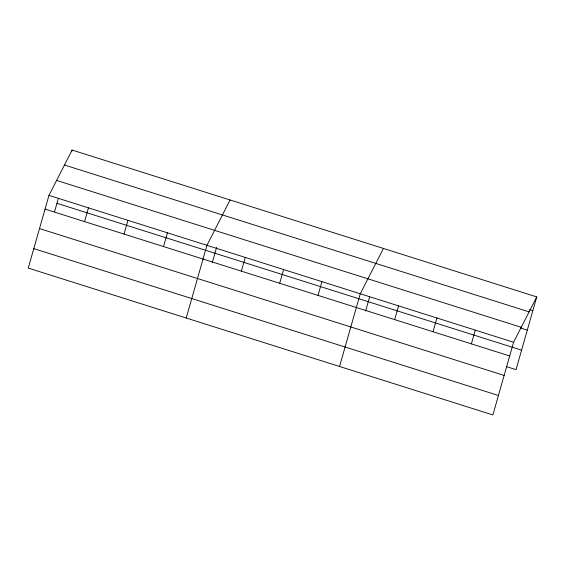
<?xml version="1.0" encoding="UTF-8"?>
<svg xmlns="http://www.w3.org/2000/svg" width="565" height="565" viewBox="0 0 565 565"><rect width="100%" height="100%" fill="white"/><g stroke="black" fill="none" stroke-linecap="round" stroke-linejoin="round"><path stroke-width="0.85" d="M48.964 195.37L28.25 268.085L492.885 414.95L513.599 342.235L536.75 296.915L72.115 150.05L48.964 195.37L513.599 342.235M54.537 211.762L58.372 198.294M71.656 151.667L72.115 150.05M84.545 221.593L88.458 207.849M124.039 234.08L127.951 220.336M163.532 246.559L167.445 232.822M186.224 318.017L206.938 245.302L230.089 199.989M212.271 262.548L216.586 247.392M241.354 271.165L245.274 257.421M279.689 283.277L283.602 269.533M318.024 295.396L321.937 281.653M339.558 366.48L360.265 293.772L383.423 248.452M365.597 311.011L369.68 296.689M394.688 319.628L398.6 305.884M433.016 331.747L436.936 318.003M471.351 343.859L475.264 330.122M536.75 296.915L516.036 369.63L506.869 366.734M529.504 309.606L532.837 310.658M64.474 165.008L529.108 311.873M56.606 180.412L521.241 327.283M520.626 328.011L527.293 330.122M56.945 203.301L521.58 350.173M45.052 209.114L509.687 355.978M39.508 228.571L504.142 375.435M33.794 248.621L498.429 395.486"/></g></svg>
